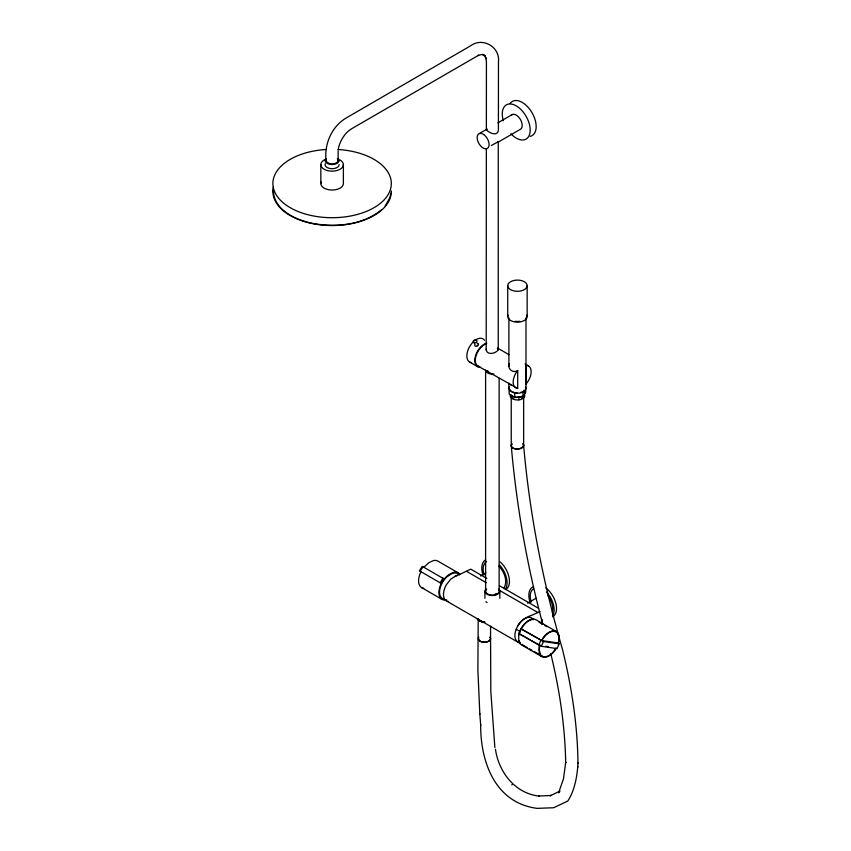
<?xml version="1.0" encoding="UTF-8"?>
<svg xmlns="http://www.w3.org/2000/svg" width="851" height="851" viewBox="0 0 851 851"><rect width="100%" height="100%" fill="white"/><g stroke="black" fill="none" stroke-linecap="round" stroke-linejoin="round"><path stroke-width="1.28" d="M498.26 141.511L498.239 349.857C495.92 353.473 487.24 355.675 486.198 349.921L486.357 148.542M326.082 160.499C324.157 144.362 331.486 127.15 345.389 118.449L470.518 45.858C482.538 36.753 500.207 46.89 498.463 61.836L498.409 129.873C498.005 136.883 489.251 133.054 486.368 129.905L486.421 62.219L485.868 57.655L486.134 58.74L484.219 55.166L485.23 55.953L482.517 54.39L483.719 54.804L481.549 54.528L477.698 55.57L478.656 55.219L351.729 128.692C344.857 132.83 340.974 139.702 338.836 146.585L338.432 148.468M577.967 763.549C577.616 724.829 571.553 686.193 562.277 648.632C543.012 582.084 529.503 513.802 523.588 444.743M490.559 638.952L490.836 691.703L494.878 747.561M338.113 150.744L338.124 160.445M480.666 724.616C480.368 761.411 494.846 803.004 537.204 808.365L553.661 807.737L567.83 801.004C574.351 790.909 576.755 778.325 577.797 766.421M577.744 767.347L578.02 762.645M539.555 646.611L539.215 649.749L540.534 654.685A13.935 8.042 -60 0 0 556.033 648.09M486.198 349.921L486.336 348.91M552.395 612.465C553.693 606.518 551.352 600.37 547.895 595.583M509.185 363.792C507.281 368.898 513.025 373.759 517.727 370.504L517.685 388.492L477.943 366.047M525.95 384.056L525.95 365.441L526.652 365.366A12.691 7.329 -60 0 1 526.652 383.312L525.992 383.822M519.812 642.739A13.999 8.085 -60 0 1 517.77 642.101C512.791 638.207 515.174 630.655 517.77 625.942A13.999 8.085 -60 0 1 524.716 618.581L526.099 617.783A35.136 20.286 -60 0 1 531.896 615.23L540.077 611.497M390.854 193.198L389.939 197.613L385.163 206.038M519.121 634.803L520.099 631.506A13.935 8.042 -60 0 1 530.343 620.071M559.107 643.813L557.118 648.622L541.279 646.292L518.78 633.612L520.972 628.836L541.874 640.59L557.511 642.888L559.107 643.813L543.47 641.516L520.972 628.836M525.95 365.441L525.695 364.707M486.368 129.905L487.112 129.086M498.399 141.66L491.314 145.521M538.715 645.122L540.906 640.346M541.279 646.292L543.47 641.516M504.154 587.743C508.047 580.531 503.941 571.649 498.899 566.085M421.022 571.755L419.969 573.925A14.871 8.584 -60 0 0 423.819 588.286M440.956 583.265L443.765 578.776L442.967 578.201L440.158 582.69L440.956 583.265L419.426 570.83L422.224 566.34L443.765 578.776M511.004 390.556L509.143 389.332L509.143 393.939L514.727 397.608L523.025 396.651L523.025 392.045L524.11 390.194M523.025 396.651L525.737 392.024L525.737 387.418M420.224 571.17L423.021 566.681M423.819 567.266L428.989 562.649L433.138 560.671A14.871 8.584 -60 0 1 437.85 561.086L458.189 572.829M486.549 561.458C482.251 564.362 482.698 570.436 484.166 574.787M533.609 588.626C529.311 591.53 529.758 597.604 531.226 601.955M511.759 784.888L512.323 784.42M381.376 209.91C362.728 224.994 336.773 227.504 313.806 223.632C296.446 220.324 273.043 210.335 273.362 189.507M479.315 133.564L486.878 129.203M497.909 122.831L512.408 114.459M498.101 142.17L520.046 129.501A8.457 4.883 60 0 0 520.301 119.268A8.457 4.883 60 0 0 511.345 115.172M508.898 383.45L511.653 385.514M486.825 578.446L470.709 569.138L460.54 574.031A35.136 20.286 -60 0 0 454.742 576.584L450.753 579.169L446.371 584.722A13.999 8.085 -60 0 0 443.807 597.232L444.796 599.423A13.999 8.085 -60 0 0 448.413 601.508M480.507 575.989L485.857 572.904M527.567 603.157L536.119 598.221M517.727 370.504L517.653 370.525A12.691 7.329 -60 0 0 517.685 388.492L517.727 388.492M484.985 621.996L482.634 622.389L477.337 619.454M512.866 391.779L514.727 393.002L517.1 392.726M520.652 392.322L523.025 392.045M477.156 343.208L477.209 343.208A1.947 1.468 -24.3 0 1 477.645 343.304M483.708 621.879L482.123 621.687A6.021 3.478 0 0 1 478.666 619.836L478.198 618.932M545.778 646.26L548.214 646.622M518.78 633.612L524.216 636.431M497.516 348.048L508.994 354.676M525.067 363.951L528.514 365.941M469.614 362.058L477.581 366.664M499.484 585.754L538.609 608.348M466.72 571.447L486.283 582.744M498.941 590.051L538.077 612.646M556.32 631.506L535.885 619.709A14.499 8.372 -60 0 0 518.738 634.91L518.727 641.058A14.499 8.372 -60 0 0 521.386 644.824L541.821 656.621M538.97 622.145L542.342 624.091M544.587 625.389L546.842 626.687M516.185 629.251L520.099 631.506M525.333 637.08L530.311 639.952M531.311 640.537L539.683 645.366M446.371 600.88L517.77 642.101A13.935 8.042 -60 0 0 519.791 642.707M521.663 644.335L527.29 647.579M529.535 648.877L531.779 650.175M534.034 651.472L542.098 656.132M421.639 587.615L441.977 599.359M487.059 370.515L488.038 371.164M497.367 348.633L498.239 349.857M519.121 640.718L520.099 642.877M542.704 623.985C527.088 565.787 516.578 506.228 511.291 446.201M550.799 653.781C559.533 689.501 565.043 726.201 565.702 762.985L565.755 762.081L563.479 778.814L558.575 792.866L559.947 791.079L550.182 795.802L551.171 795.462L538.609 796.036L539.438 796.121C515.185 793.653 498.633 772.07 495.473 749.284M478.209 619.23L477.879 669.833L479.847 714.361M479.773 713.489L480.73 725.477M542.066 619.347L542.066 624.496M527.152 285.681A9.712 5.606 0 0 1 512.589 290.542A9.712 5.606 0 0 1 512.589 280.83A9.712 5.606 0 0 1 527.152 285.681L527.152 316.54M525.992 317.849L525.992 388.375M524.376 394.332L524.376 397.098M523.642 397.055L523.642 445.52M518.876 397.13L518.876 399.885M514.727 393.002L514.727 397.608M511.94 395.768L511.94 398.534M511.238 397.055L511.238 445.52M508.898 317.849L508.898 366.175M508.898 383.152L508.898 388.375M507.728 285.681L507.728 316.54M499.824 591.243L499.824 598.349M499.133 378.291L499.133 591.381A6.765 3.904 0 0 1 490.389 594.977A6.765 3.904 0 0 1 486.623 589.169M490.559 626.166L490.559 638.835M485.602 591.105L485.602 370.068A6.765 3.904 0 0 0 493.888 374.014M484.91 591.243L484.91 598.349M343.389 164.562L343.389 183.444A11.276 6.51 0 0 1 330.773 189.996A11.276 6.51 0 0 1 321.178 181.923M320.827 164.722L320.827 183.603M483.868 621.836A6.202 3.574 0 0 1 478.283 618.911M522.812 443.722A6.202 3.585 0 0 1 517.44 449.094A6.202 3.585 0 0 1 512.068 443.722M523.429 396.672A6.202 3.585 0 0 1 521.833 398.279M513.057 398.279A6.202 3.585 0 0 1 511.451 396.672M523.227 443.86A6.191 3.542 -5.5 0 1 517.217 449.041A6.191 3.542 -5.5 0 1 511.823 444.36M337.326 158.743A6.021 3.415 -0.8 0 1 332.89 163.881A6.021 3.415 -0.8 0 1 326.284 159.669M327.848 162.956A6.021 3.478 0 0 1 326.284 159.605M338.124 158.382A7.053 4.074 0 0 1 332.273 164.573A7.053 4.074 0 0 1 325.922 158.541M526.822 315.083A9.712 5.606 0 0 1 517.44 322.146A9.712 5.606 0 0 1 508.068 315.083M525.61 387.109A8.457 4.883 0 0 1 517.163 393.258A8.457 4.883 0 0 1 509.43 386.811M519.653 321.306A8.542 4.936 0 0 1 515.227 321.306M524.62 392.151A7.329 4.234 0 0 1 523.535 395.321M522.28 396.162A7.329 4.234 0 0 1 515.089 396.981M513.376 396.502A7.329 4.234 0 0 1 510.877 394.853M524.62 394.917A7.329 4.234 0 0 1 517.929 399.959A7.329 4.234 0 0 1 510.132 395.47M474.656 340.634A13.393 7.733 -60 0 1 484.506 340.251M471.571 362.664A13.393 7.733 -60 0 1 466.912 354.452A13.393 7.733 -60 0 1 473.858 341.304M479.549 367.27A13.393 7.733 -60 0 1 475.528 355.92A13.393 7.733 -60 0 1 486.74 343.081M479.794 366.621A12.691 7.329 -60 0 1 475.996 355.878A12.691 7.329 -60 0 1 486.602 343.708M475.049 344.176A1.947 1.468 -24.3 0 0 474.762 345.378L474.922 345.719A1.947 1.468 -24.3 0 0 475.996 346.304L476.486 346.304A1.947 1.468 -24.3 0 0 478.443 344.134L478.283 343.783A1.947 1.468 -24.3 0 0 478.017 343.506M477.507 345.091A1.128 0.851 -24.3 0 1 477.081 345.463M510.121 103.492A19.743 11.393 60 0 1 531.641 112.087A19.743 11.393 60 0 1 530.216 136.351M503.335 120.704A19.743 11.393 60 0 1 514.408 104.95A19.743 11.393 60 0 1 530.067 132.075A19.743 11.393 60 0 1 510.887 133.788M337.815 149.499A59.219 34.189 0 0 1 382.439 201.538A59.219 34.189 0 0 1 281.862 201.613A59.219 34.189 0 0 1 326.231 149.499M391.322 190.932A59.219 34.189 0 0 1 328.89 225.494A59.219 34.189 0 0 1 273.32 187.22M339.155 164.551A7.053 4.074 0 0 1 331.347 168.689A7.053 4.074 0 0 1 325.252 163.679M339.985 159.977A11.276 6.51 0 0 1 339.464 169.583A11.276 6.51 0 0 1 322.954 168.445A11.276 6.51 0 0 1 326.348 159.041M483.006 575.063A17.882 10.329 60 0 1 485.634 559.841M499.463 564.915A17.882 10.329 60 0 1 505.281 589.179M531.184 619.805A13.935 8.042 -60 0 1 533.556 619.571M498.824 589.094A7.457 4.308 0 0 1 492.367 595.551A7.457 4.308 0 0 1 485.91 589.094M487.091 602.572A7.457 4.308 0 0 1 485.91 601.689M444.467 599.232A13.999 8.085 -60 0 1 442.424 598.604L440.85 597.147A13.999 8.085 -60 0 1 446.86 576.925L450.753 574.287A13.988 8.074 -60 0 1 459.327 575.053M446.69 599.785A14.871 8.584 -60 0 1 440.307 585.669C442.68 579.722 447.307 574.489 453.477 572.415A14.871 8.584 -60 0 1 459.859 574.382M542.098 640.048A13.935 8.042 -60 0 1 554.724 631.485A13.935 8.042 -60 0 1 558.001 643.718M541.821 639.878A14.499 8.372 -60 0 1 554.958 630.963A14.499 8.372 -60 0 1 558.362 643.707M556.32 648.249A14.499 8.372 -60 0 1 539.172 652.855L539.162 646.707A14.499 8.372 -60 0 1 539.779 644.42M517.759 625.985A13.935 8.042 -60 0 1 533.258 619.39M500.292 561.99A17.882 10.329 60 0 1 505.622 589.594M545.736 587.818A17.882 10.329 60 0 1 555.926 603.678A17.882 10.329 60 0 1 552.682 616.762M530.067 602.231A17.882 10.329 60 0 1 532.694 587.009M546.512 592.083A17.882 10.329 60 0 1 552.863 615.528M454.742 576.584A13.988 8.074 -60 0 1 457.306 575.499M496.356 593.551A5.638 3.255 0 0 1 495.186 594.062M478.549 637.154L478.283 639.175L479.645 640.899A6.202 3.787 1.5 0 0 487.017 642.005A6.202 3.787 1.5 0 0 490.474 637.963L489.985 637.016A6.202 3.574 0 0 1 487.027 641.771A6.202 3.574 0 0 1 478.773 640.058L478.549 637.154M483.687 134.532L482.123 133.703A8.457 4.883 60 0 0 477.156 137.894A8.457 4.883 60 0 0 482.57 147.649L484.134 148.478A8.457 4.883 60 0 0 489.102 144.287A8.457 4.883 60 0 0 483.687 134.532M474.475 342.932A1.947 1.468 -24.3 0 0 476.922 340.762A1.947 1.468 -24.3 0 0 473.847 340.453A1.947 1.468 -24.3 0 0 474.475 342.932"/></g></svg>
